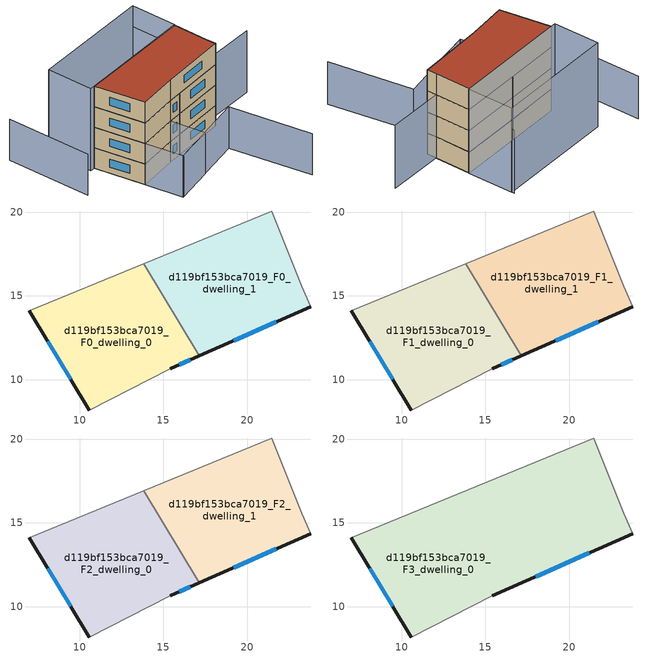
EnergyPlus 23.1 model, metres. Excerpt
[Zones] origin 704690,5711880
d119bf153bca7019_F0_dwelling_0
 floor ground (EU_floor_Construction): 15.4,10.65 17.15,11.42 13.83,16.93 6.99,14.13 10.56,8.19 z0
 wall outside (EU_wall_Construction): 17.15,11.42 15.4,10.65 / 10.56,8.19 6.99,14.13 z0:3
 wall adiabatic (EU_wall_Construction): 6.99,14.13 13.83,16.93 / 15.4,10.65 10.56,8.19 z0:3
 wall to d119bf153bca7019_F0_dwelling_1 (EU_wall_Construction): 13.83,16.93 17.15,11.42 z0:3
 window (EU_Window_Construction): 16.61,11.18 15.94,10.89 / 9.46,10.03 8.1,12.3 z0.93:2.07
d119bf153bca7019_F0_dwelling_1
 floor ground (EU_floor_Construction): 23.79,14.36 23.25,15.58 21.46,20.07 13.83,16.93 17.15,11.42 z0
 wall outside (EU_wall_Construction): 23.79,14.36 17.15,11.42 z0:3
 wall adiabatic (EU_wall_Construction): 13.83,16.93 21.46,20.07 23.25,15.58 23.79,14.36 z0:3
 window (EU_Window_Construction): 21.74,13.45 19.2,12.33 z0.93:2.07
d119bf153bca7019_F1_dwelling_0
 floor to d119bf153bca7019_F0_dwelling_0 (EU_floor_Construction): 15.4,10.65 17.15,11.42 13.83,16.93 6.99,14.13 10.56,8.19 z3
 wall outside (EU_wall_Construction): 17.15,11.42 15.4,10.65 / 10.56,8.19 6.99,14.13 z3:6
 wall adiabatic (EU_wall_Construction): 6.99,14.13 13.83,16.93 / 15.4,10.65 10.56,8.19 z3:6
 wall to d119bf153bca7019_F1_dwelling_1 (EU_wall_Construction): 13.83,16.93 17.15,11.42 z3:6
 window (EU_Window_Construction): 16.61,11.18 15.94,10.89 / 9.46,10.03 8.1,12.3 z3.93:5.07
d119bf153bca7019_F1_dwelling_1
 floor to d119bf153bca7019_F0_dwelling_1 (EU_floor_Construction): 23.79,14.36 23.25,15.58 21.46,20.07 13.83,16.93 17.15,11.42 z3
 wall outside (EU_wall_Construction): 23.79,14.36 17.15,11.42 z3:6
 wall adiabatic (EU_wall_Construction): 13.83,16.93 21.46,20.07 23.25,15.58 23.79,14.36 z3:6
 window (EU_Window_Construction): 21.74,13.45 19.2,12.33 z3.93:5.07
d119bf153bca7019_F2_dwelling_0
 floor to d119bf153bca7019_F1_dwelling_0 (EU_floor_Construction): 15.4,10.65 17.15,11.42 13.83,16.93 6.99,14.13 10.56,8.19 z6
 wall outside (EU_wall_Construction): 17.15,11.42 15.4,10.65 / 10.56,8.19 6.99,14.13 z6:9
 wall adiabatic (EU_wall_Construction): 6.99,14.13 13.83,16.93 / 15.4,10.65 10.56,8.19 z6:9
 wall to d119bf153bca7019_F2_dwelling_1 (EU_wall_Construction): 13.83,16.93 17.15,11.42 z6:9
 window (EU_Window_Construction): 16.61,11.18 15.94,10.89 / 9.46,10.03 8.1,12.3 z6.93:8.07
d119bf153bca7019_F2_dwelling_1
 floor to d119bf153bca7019_F1_dwelling_1 (EU_floor_Construction): 23.79,14.36 23.25,15.58 21.46,20.07 13.83,16.93 17.15,11.42 z6
 wall outside (EU_wall_Construction): 23.79,14.36 17.15,11.42 z6:9
 wall adiabatic (EU_wall_Construction): 13.83,16.93 21.46,20.07 23.25,15.58 23.79,14.36 z6:9
 window (EU_Window_Construction): 21.74,13.45 19.2,12.33 z6.93:8.07
d119bf153bca7019_F3_dwelling_0
 floor to d119bf153bca7019_F2_dwelling_0 (EU_floor_Construction): 15.4,10.65 17.14,11.42 13.83,16.93 6.99,14.13 10.56,8.19 z9
 floor to d119bf153bca7019_F2_dwelling_1 (EU_floor_Construction): 23.79,14.36 23.25,15.58 21.46,20.07 13.83,16.93 17.14,11.42 z9
 wall outside (EU_wall_Construction): 10.56,8.19 6.99,14.13 / 23.79,14.36 15.4,10.65 z9:12
 wall adiabatic (EU_wall_Construction): 6.99,14.13 21.46,20.07 23.25,15.58 23.79,14.36 / 15.4,10.65 10.56,8.19 z9:12
 window (EU_Window_Construction): 9.46,10.03 8.1,12.3 / 21.2,13.21 17.99,11.79 z9.93:11.07
 roof outside (EU_roof_Construction): 21.46,20.07 23.25,15.58 23.79,14.36 15.4,10.65 10.56,8.19 6.99,14.13 z12
shading: 13.32,3.88 22.82,9.66 / 22.82,9.66 28.7,-0.01 / -0.86,20.55 3.58,9.79 / 17.83,6.54 13.16,3.79 / 13.16,3.79 10.56,8.19 / 10.56,8.19 15.23,10.94 / 15.23,10.94 17.83,6.54 z0:6; 21.53,20.1 6.37,13.87 / 6.37,13.87 4,19.65 / 4,19.65 19.15,25.88 / 19.15,25.88 21.53,20.1 z0:12; 30.37,18.37 23.26,15.53 / 23.26,15.53 19.02,26.18 z0:9
[Building]
EU S2 Campaign: North Axis=0; Terrain=City; Solar Distribution=FullExterior
[Site:Location]
London: Latitude=51.5; Longitude=-0.5; Time Zone=0; Elevation=25
[SizingPeriod:WeatherFileDays]
AnnualSizingPeriod: Begin Month=1; Begin Day of Month=1; End Month=12; End Day of Month=31; Day of Week for Start Day=Monday; Use Weather File Daylight Saving Period=No; Use Weather File Rain and Snow Indicators=No
[MATERIAL]
EU_InternalMass_Material: Roughness=MediumRough; Thickness=0.1; Conductivity=1; Density=1800; Specific Heat=900; Thermal Absorptance=0.9; Solar Absorptance=0.7; Visible Absorptance=0.7
[MATERIAL:NOMASS] Roughness=MediumRough; Thermal Absorptance=0.9; Solar Absorptance=0.7; Visible Absorptance=0.7
Name | Thermal Resistance
EU_wall_NoMass | 0.53138
EU_roof_NoMass | 2.54466
EU_floor_NoMass | 1.96308
[WINDOWMATERIAL:SIMPLEGLAZINGSYSTEM]
EU_Window_SimpleGlazing: UFactor=4.07112; Solar Heat Gain Coefficient=0.85; Visible Transmittance=0.85
[CONSTRUCTION]
EU_wall_Construction: EU_wall_NoMass
EU_roof_Construction: EU_roof_NoMass
EU_floor_Construction: EU_floor_NoMass
EU_InternalMass_Construction: EU_InternalMass_Material
EU_Window_Construction: EU_Window_SimpleGlazing
[ZONE] Type=1; Multiplier=1; Ceiling Height=autocalculate; Floor Area=autocalculate; Part of Total Floor Area=Yes
Name | Volume
d119bf153bca7019_F0_dwelling_0; d119bf153bca7019_F1_dwelling_0; d119bf153bca7019_F2_dwelling_0 | 145.556
d119bf153bca7019_F3_dwelling_0 | 291.105
d119bf153bca7019_F0_dwelling_1 | 145.553
d119bf153bca7019_F1_dwelling_1; d119bf153bca7019_F2_dwelling_1 | 145.551
[INTERNALMASS] Construction=EU_InternalMass_Construction
Name | Zone or ZoneList | Surface Area
d119bf153bca7019_F0_dwelling_0_EU_InternalMass | d119bf153bca7019_F0_dwelling_0 | 48.5187
d119bf153bca7019_F0_dwelling_1_EU_InternalMass | d119bf153bca7019_F0_dwelling_1 | 48.5174
d119bf153bca7019_F1_dwelling_0_EU_InternalMass | d119bf153bca7019_F1_dwelling_0 | 48.5187
d119bf153bca7019_F1_dwelling_1_EU_InternalMass | d119bf153bca7019_F1_dwelling_1 | 48.5174
d119bf153bca7019_F2_dwelling_0_EU_InternalMass | d119bf153bca7019_F2_dwelling_0 | 48.5187
d119bf153bca7019_F2_dwelling_1_EU_InternalMass | d119bf153bca7019_F2_dwelling_1 | 48.5174
d119bf153bca7019_F3_dwelling_0_EU_InternalMass | d119bf153bca7019_F3_dwelling_0 | 97.0349
[OTHEREQUIPMENT] Fuel Type=Electricity; Design Level Calculation Method=Watts/Area; Power per Zone Floor Area=1; Fraction Latent=0; Fraction Radiant=0; Fraction Lost=0; Carbon Dioxide Generation Rate=0; EndUse Subcategory=EU_Step8_InternalGains
Name | Zone or ZoneList or Space or SpaceList | Schedule
EU_Step8_InternalGain_d119bf153bca7019_F0_dwelling_0_f000 | d119bf153bca7019_F0_dwelling_0 | EU_Step8_GainSchedule_d119bf153bca7019_F0_dwelling_0_f000
EU_Step8_InternalGain_d119bf153bca7019_F0_dwelling_1_f000 | d119bf153bca7019_F0_dwelling_1 | EU_Step8_GainSchedule_d119bf153bca7019_F0_dwelling_1_f000
EU_Step8_InternalGain_d119bf153bca7019_F1_dwelling_0_f000 | d119bf153bca7019_F1_dwelling_0 | EU_Step8_GainSchedule_d119bf153bca7019_F1_dwelling_0_f000
EU_Step8_InternalGain_d119bf153bca7019_F1_dwelling_1_f000 | d119bf153bca7019_F1_dwelling_1 | EU_Step8_GainSchedule_d119bf153bca7019_F1_dwelling_1_f000
EU_Step8_InternalGain_d119bf153bca7019_F2_dwelling_0_f000 | d119bf153bca7019_F2_dwelling_0 | EU_Step8_GainSchedule_d119bf153bca7019_F2_dwelling_0_f000
EU_Step8_InternalGain_d119bf153bca7019_F2_dwelling_1_f000 | d119bf153bca7019_F2_dwelling_1 | EU_Step8_GainSchedule_d119bf153bca7019_F2_dwelling_1_f000
EU_Step8_InternalGain_d119bf153bca7019_F3_dwelling_0_f000 | d119bf153bca7019_F3_dwelling_0 | EU_Step8_GainSchedule_d119bf153bca7019_F3_dwelling_0_f000
[ZONEVENTILATION:DESIGNFLOWRATE] Schedule=EU_AlwaysOn; Design Flow Rate Calculation Method=AirChanges/Hour; Air Changes per Hour=0.463094; Ventilation Type=Natural; Fan Pressure Rise=0; Fan Total Efficiency=1; Constant Term Coefficient=1; Temperature Term Coefficient=0; Velocity Term Coefficient=0; Velocity Squared Term Coefficient=0; Minimum Indoor Temperature=-100; Maximum Indoor Temperature=100; Delta Temperature=-100; Minimum Outdoor Temperature=-100; Maximum Outdoor Temperature=100; Maximum Wind Speed=40
Name | Zone or ZoneList or Space or SpaceList
EU_ConstantAir_d119bf153bca7019_F0_dwelling_0 | d119bf153bca7019_F0_dwelling_0
EU_ConstantAir_d119bf153bca7019_F0_dwelling_1 | d119bf153bca7019_F0_dwelling_1
EU_ConstantAir_d119bf153bca7019_F1_dwelling_0 | d119bf153bca7019_F1_dwelling_0
EU_ConstantAir_d119bf153bca7019_F1_dwelling_1 | d119bf153bca7019_F1_dwelling_1
EU_ConstantAir_d119bf153bca7019_F2_dwelling_0 | d119bf153bca7019_F2_dwelling_0
EU_ConstantAir_d119bf153bca7019_F2_dwelling_1 | d119bf153bca7019_F2_dwelling_1
EU_ConstantAir_d119bf153bca7019_F3_dwelling_0 | d119bf153bca7019_F3_dwelling_0
[HVACTEMPLATE:THERMOSTAT] Constant Heating Setpoint=20; Constant Cooling Setpoint=50
EU_HeatOnly_d119bf153bca7019_F0_dwelling_0; EU_HeatOnly_d119bf153bca7019_F0_dwelling_1; EU_HeatOnly_d119bf153bca7019_F1_dwelling_0; EU_HeatOnly_d119bf153bca7019_F1_dwelling_1; EU_HeatOnly_d119bf153bca7019_F2_dwelling_0; EU_HeatOnly_d119bf153bca7019_F2_dwelling_1; EU_HeatOnly_d119bf153bca7019_F3_dwelling_0
[HVACTEMPLATE:ZONE:IDEALLOADSAIRSYSTEM] System Availability Schedule=EU_AlwaysOn; Maximum Heating Supply Air Temperature=50; Minimum Cooling Supply Air Temperature=13; Maximum Heating Supply Air Humidity Ratio=0.0156; Minimum Cooling Supply Air Humidity Ratio=0.0077; Heating Limit=NoLimit; Cooling Limit=NoLimit; Heating Availability Schedule=EU_AlwaysOn; Cooling Availability Schedule=EU_CoolingOff; Dehumidification Control Type=ConstantSensibleHeatRatio; Cooling Sensible Heat Ratio=0.7; Dehumidification Setpoint=60; Humidification Control Type=None; Humidification Setpoint=30; Outdoor Air Method=None; Outdoor Air Flow Rate per Person=0.00944; Outdoor Air Flow Rate per Zone Floor Area=0; Outdoor Air Flow Rate per Zone=0; Demand Controlled Ventilation Type=None; Outdoor Air Economizer Type=NoEconomizer; Heat Recovery Type=None; Sensible Heat Recovery Effectiveness=0.7; Latent Heat Recovery Effectiveness=0.65
Name | Template Thermostat
d119bf153bca7019_F0_dwelling_0 | EU_HeatOnly_d119bf153bca7019_F0_dwelling_0
d119bf153bca7019_F0_dwelling_1 | EU_HeatOnly_d119bf153bca7019_F0_dwelling_1
d119bf153bca7019_F1_dwelling_0 | EU_HeatOnly_d119bf153bca7019_F1_dwelling_0
d119bf153bca7019_F1_dwelling_1 | EU_HeatOnly_d119bf153bca7019_F1_dwelling_1
d119bf153bca7019_F2_dwelling_0 | EU_HeatOnly_d119bf153bca7019_F2_dwelling_0
d119bf153bca7019_F2_dwelling_1 | EU_HeatOnly_d119bf153bca7019_F2_dwelling_1
d119bf153bca7019_F3_dwelling_0 | EU_HeatOnly_d119bf153bca7019_F3_dwelling_0
[SIZING:ZONE] Zone Cooling Design Supply Air Temperature Input Method=SupplyAirTemperature; Zone Cooling Design Supply Air Temperature=13; Zone Heating Design Supply Air Temperature Input Method=SupplyAirTemperature; Zone Heating Design Supply Air Temperature=50; Zone Cooling Design Supply Air Humidity Ratio=0.008; Zone Heating Design Supply Air Humidity Ratio=0.008; Cooling Design Air Flow Method=DesignDay; Cooling Design Air Flow Rate=0; Cooling Minimum Air Flow per Zone Floor Area=0.000762; Cooling Minimum Air Flow=0; Cooling Minimum Air Flow Fraction=0.2; Heating Design Air Flow Method=DesignDay; Heating Design Air Flow Rate=0; Heating Maximum Air Flow per Zone Floor Area=0.002032; Heating Maximum Air Flow=0.141576; Heating Maximum Air Flow Fraction=0.3; Account for Dedicated Outdoor Air System=No; Dedicated Outdoor Air System Control Strategy=NeutralSupplyAir; Dedicated Outdoor Air Low Setpoint Temperature for Design=autosize; Dedicated Outdoor Air High Setpoint Temperature for Design=autosize; Zone Load Sizing Method=Sensible Load Only No Latent Load; Zone Latent Cooling Design Supply Air Humidity Ratio Input Method=HumidityRatioDifference; Zone Cooling Design Supply Air Humidity Ratio Difference=0.005; Zone Latent Heating Design Supply Air Humidity Ratio Input Method=HumidityRatioDifference; Zone Humidification Design Supply Air Humidity Ratio Difference=0.005
d119bf153bca7019_F0_dwelling_0; d119bf153bca7019_F0_dwelling_1; d119bf153bca7019_F1_dwelling_0; d119bf153bca7019_F1_dwelling_1; d119bf153bca7019_F2_dwelling_0; d119bf153bca7019_F2_dwelling_1; d119bf153bca7019_F3_dwelling_0
[SCHEDULE:CONSTANT]
Name | Hourly Value
EU_AlwaysOn | 1
EU_CoolingOff | 0
[SCHEDULE:FILE] Column Number=1; Rows to Skip at Top=0; Number of Hours of Data=8760; Column Separator=Comma; Interpolate to Timestep=No; Minutes per Item=60; Adjust Schedule for Daylight Savings=Yes
Name | File
EU_Step8_GainSchedule_d119bf153bca7019_F0_dwelling_0_f000 | ../../schedules/d119bf153bca7019/d119bf153bca7019_F0_dwelling_0_f000_gain.csv
EU_Step8_GainSchedule_d119bf153bca7019_F0_dwelling_1_f000 | ../../schedules/d119bf153bca7019/d119bf153bca7019_F0_dwelling_1_f000_gain.csv
EU_Step8_GainSchedule_d119bf153bca7019_F1_dwelling_0_f000 | ../../schedules/d119bf153bca7019/d119bf153bca7019_F1_dwelling_0_f000_gain.csv
EU_Step8_GainSchedule_d119bf153bca7019_F1_dwelling_1_f000 | ../../schedules/d119bf153bca7019/d119bf153bca7019_F1_dwelling_1_f000_gain.csv
EU_Step8_GainSchedule_d119bf153bca7019_F2_dwelling_0_f000 | ../../schedules/d119bf153bca7019/d119bf153bca7019_F2_dwelling_0_f000_gain.csv
EU_Step8_GainSchedule_d119bf153bca7019_F2_dwelling_1_f000 | ../../schedules/d119bf153bca7019/d119bf153bca7019_F2_dwelling_1_f000_gain.csv
EU_Step8_GainSchedule_d119bf153bca7019_F3_dwelling_0_f000 | ../../schedules/d119bf153bca7019/d119bf153bca7019_F3_dwelling_0_f000_gain.csv
